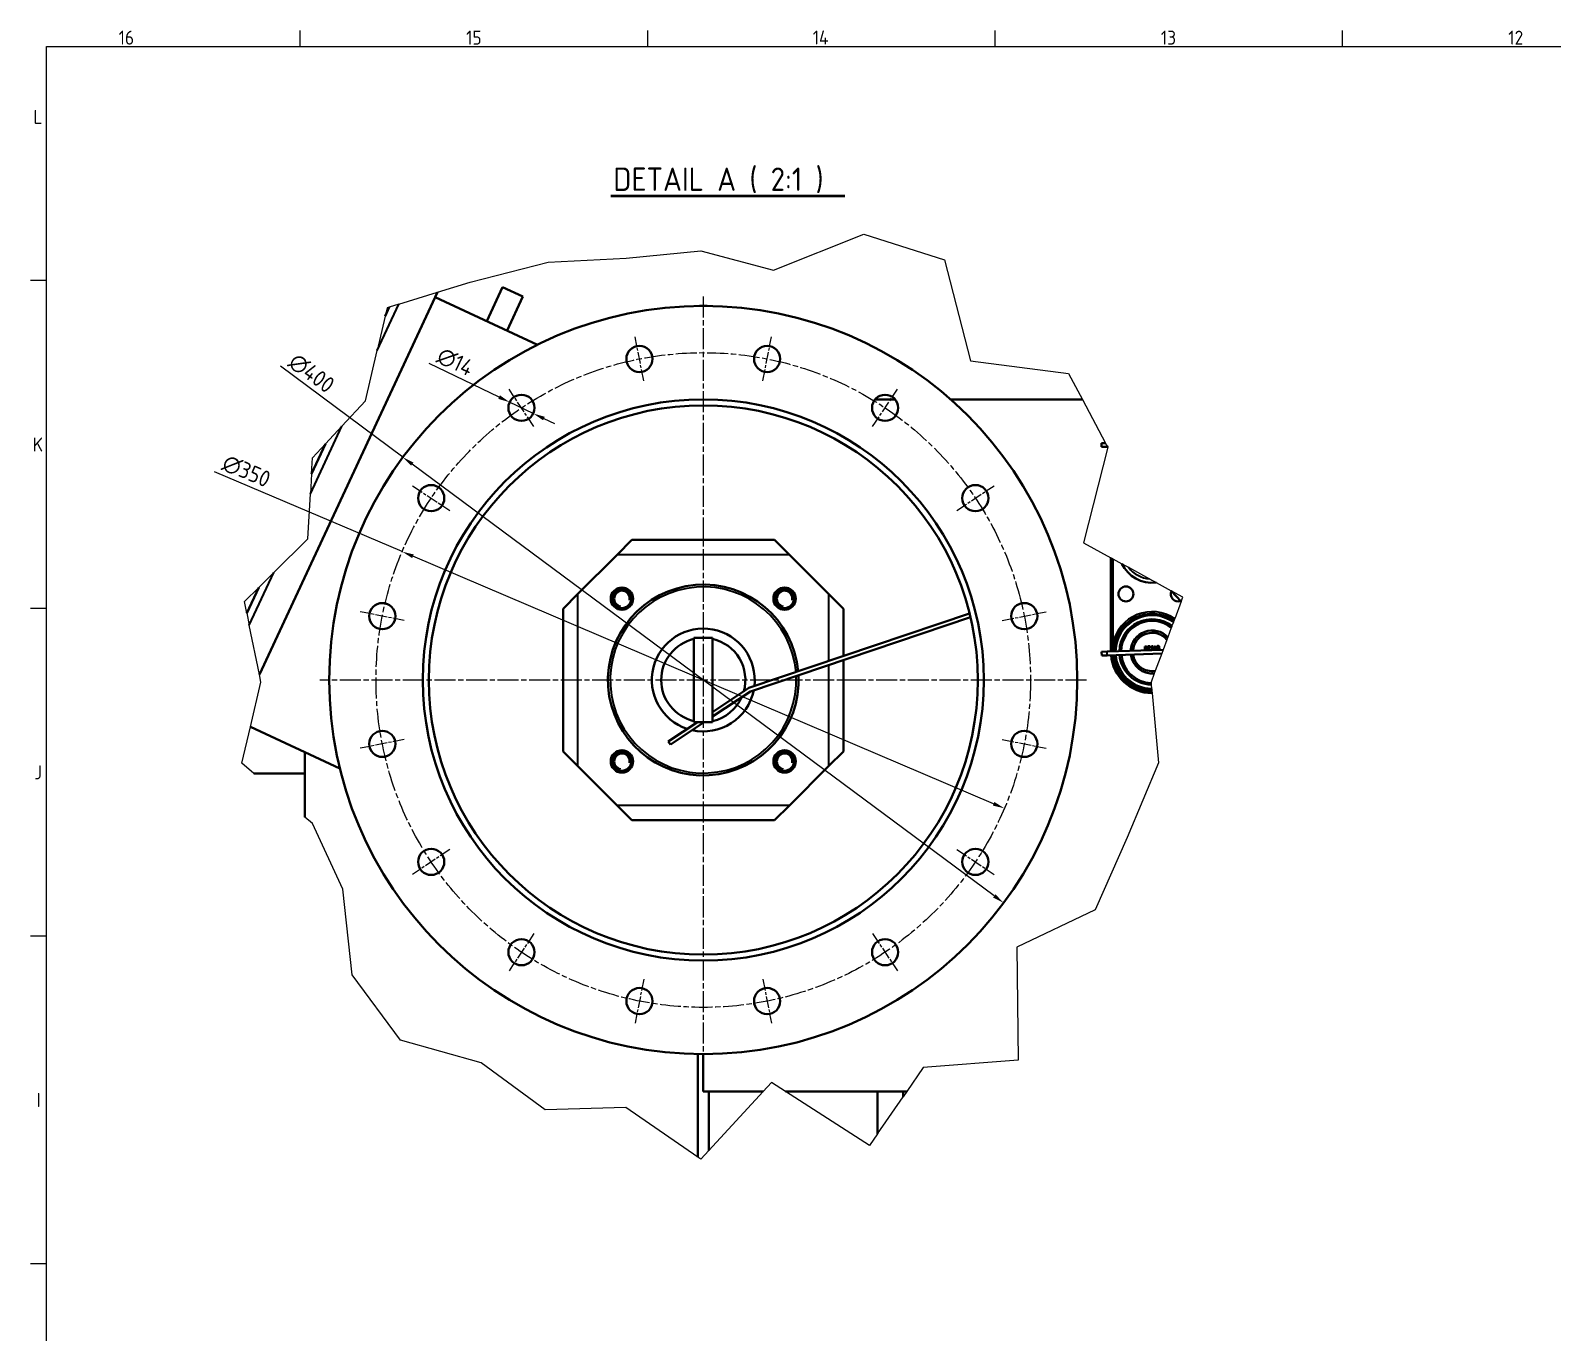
# Model space of a CAD drawing. Header units: millimetres. Extents: x 0 to 5945, y 0 to 4205.
# Drawn here: x 83 to 1711, y 2730 to 4122 of the extents above; entities that cross this region are included whole.
import ezdxf

# ---------------------------------------------------------------- set-up
doc = ezdxf.new("R2010")
doc.units = ezdxf.units.MM
doc.header["$LTSCALE"] = 5
doc.linetypes.add('CHAIN', pattern=[0.3543, 0.2362, -0.0295, 0.0591, -0.0295])
doc.layers.get('0').update_dxf_attribs({"color": 3, "lineweight": 25})
for name, color, linetype, lineweight in [('가시적인 것(ISO)', 3, 'Continuous', 40), ('가시적인 좁은 것(ISO)', 3, 'Continuous', 35), ('경계(ISO)', 7, 'Continuous', 25), ('기호(ISO)', 5, 'Continuous', 25), ('끊기 선(JIS)', 7, 'Continuous', 25), ('중심 표식(ISO)', 1, 'Continuous', 25), ('중심선(ISO)', 1, 'Continuous', 25), ('치수(ISO)', 2, 'Continuous', 25)]:
    doc.layers.add(name, color=color, linetype=linetype, lineweight=lineweight)
doc.styles.add('문자 텍스트_PSTEK_POSCO', font='isocp.shx')
doc.styles.add('치수 텍스트_PSTEK_POSCO', font='isocp.shx')
doc.styles.add('텍스트 스타일513', font='isocp.shx')
doc.dimstyles.new('치수_PSTEK_POSCO', dxfattribs={"dimscale": 5, "dimtxt": 3.5, "dimasz": 2.5, "dimexe": 2, "dimexo": 2.5, "dimgap": 1, "dimtad": 1, "dimrnd": 1e-08, "dimdsep": 46, "dimtxsty": '치수 텍스트_PSTEK_POSCO', "dimcen": 0.09, "dimdle": 10, "dimclrd": 7, "dimclre": 7, "dimclrt": 2, "dimadec": 1, "dimazin": 2, "dimtfac": 1, "dimtmove": 0, "dimatfit": 3, "dimfxl": 0, "dimtolj": 1, "dimlwd": -1, "dimlwe": -1, "dimarcsym": 0})

# ---------------------------------------------------------------- blocks, each defined once
blk = doc.blocks.new('경계 Default Border')
at = {"layer": '경계(ISO)'}
for p, q in [((74.31, 821), (74.31, 824.4)), ((148.63, 821), (148.63, 824.4)), ((222.94, 821), (222.94, 824.4)), ((297.25, 821), (297.25, 824.4)), ((20, 770.92), (16.6, 770.92)), ((20, 700.83), (16.6, 700.83)), ((20, 630.75), (16.6, 630.75)), ((20, 560.67), (16.6, 560.67))]:
    blk.add_line(p, q, dxfattribs=at)
at = {"layer": '경계(ISO)', "flags": 128}
blk.add_lwpolyline([(20, 20), (20, 821), (1169, 821), (1169, 20), (20, 20)], dxfattribs=at)
at = {"layer": '경계(ISO)', "color": 2, "char_height": 3, "attachment_point": 7, "style": '문자 텍스트_PSTEK_POSCO'}
for s, insert in [('16', (35.47, 821.37)), ('15', (109.79, 821.37)), ('14', (183.93, 821.4)), ('13', (258.41, 821.37)), ('12', (332.72, 821.37)), ('L', (17.24, 804.43)), ('K', (17.08, 734.36)), ('J', (17.43, 664.26)), ('I', (17.91, 594.21))]:
    blk.add_mtext(s, dxfattribs=dict(at, insert=insert))
blk = doc.blocks.new('*D63')
at = {"layer": 'Defpoints', "color": 0, "transparency": 16777216}
for p in [(480.6, 3564.8), (1124.6, 3290.4)]:
    blk.add_point(p, dxfattribs=at)
at = {"layer": '치수(ISO)', "color": 7, "transparency": 16777216}
for p, q in [((480.6, 3564.8), (279.8, 3650.3)), ((1113.1, 3295.3), (492.1, 3559.9))]:
    blk.add_line(p, q, dxfattribs=at)
for points in [[(492.9, 3561.8), (491.3, 3557.9), (480.6, 3564.8)], [(1113.9, 3297.2), (1112.3, 3293.3), (1124.6, 3290.4)]]:
    blk.add_solid(points, dxfattribs=at)
at = {"layer": '치수(ISO)', "color": 2, "transparency": 16777216, "insert": (289.8, 3661), "char_height": 17.5, "attachment_point": 4, "rotation": 336.921, "style": '치수 텍스트_PSTEK_POSCO'}
blk.add_mtext('\\A1;∅350', dxfattribs=at)
blk = doc.blocks.new('*D64')
at = {"layer": 'Defpoints', "color": 0, "transparency": 16777216}
for p in [(481.3, 3665.8), (1123.9, 3189.3)]:
    blk.add_point(p, dxfattribs=at)
at = {"layer": '치수(ISO)', "color": 7, "transparency": 16777216}
for p, q in [((481.3, 3665.8), (350.3, 3763)), ((1113.8, 3196.7), (491.4, 3658.4))]:
    blk.add_line(p, q, dxfattribs=at)
for points in [[(492.6, 3660.1), (490.1, 3656.7), (481.3, 3665.8)], [(1115.1, 3198.4), (1112.6, 3195), (1123.9, 3189.3)]]:
    blk.add_solid(points, dxfattribs=at)
at = {"layer": '치수(ISO)', "color": 2, "transparency": 16777216, "insert": (362.5, 3771.1), "char_height": 17.5, "attachment_point": 4, "rotation": 323.4348, "style": '치수 텍스트_PSTEK_POSCO'}
blk.add_mtext('\\A1;∅400', dxfattribs=at)
blk = doc.blocks.new('*D65')
at = {"layer": 'Defpoints', "color": 0, "transparency": 16777216}
for p in [(595.5, 3724.6), (620.8, 3712.5)]:
    blk.add_point(p, dxfattribs=at)
at = {"layer": '치수(ISO)', "color": 7, "transparency": 16777216}
for p, q in [((584.3, 3730), (509.4, 3765.8)), ((620.8, 3712.5), (595.5, 3724.6)), ((632.1, 3707.1), (643.4, 3701.7))]:
    blk.add_line(p, q, dxfattribs=at)
for points in [[(585.2, 3731.9), (583.4, 3728.1), (595.5, 3724.6)], [(633, 3709), (631.2, 3705.3), (620.8, 3712.5)]]:
    blk.add_solid(points, dxfattribs=at)
at = {"layer": '치수(ISO)', "color": 2, "transparency": 16777216, "insert": (519.8, 3776), "char_height": 17.5, "attachment_point": 4, "rotation": 334.4502, "style": '치수 텍스트_PSTEK_POSCO'}
blk.add_mtext('\\A1;∅14', dxfattribs=at)

msp = doc.modelspace()

# ---------------------------------------------------------------- linework, layer by layer
at = {"layer": '가시적인 것(ISO)'}
for p, q in [((518.422, 3842.188), (327.843, 3433.49)), ((588.029, 3847.596), (571.124, 3811.344)), ((609.78, 3837.453), (588.029, 3847.596)), ((462.305, 3816.493), (466.811, 3826.156)), ((516.021, 3837.039), (625.276, 3786.092)), ((609.78, 3837.453), (592.876, 3801.201)), ((802.616, 3827.553), (798.616, 3827.553)), ((798.616, 3827.533), (798.616, 3827.553)), ((806.616, 3827.553), (802.616, 3827.553)), ((806.616, 3827.553), (806.616, 3827.533)), ((1007.802, 3727.553), (986.33, 3727.553)), ((1208.037, 3727.553), (1067.191, 3727.553)), ((383.733, 3647.996), (398.676, 3680.04)), ((1228.582, 3676.957), (1228.686, 3680.956)), ((1228.686, 3680.956), (1232.963, 3680.845)), ((1228.582, 3676.957), (1234.58, 3676.801)), ((1235.128, 3676.787), (1234.58, 3676.801)), ((710.342, 3561.553), (726.342, 3577.553)), ((878.89, 3577.553), (726.342, 3577.553)), ((878.89, 3577.553), (894.89, 3561.553)), ((710.342, 3561.553), (668.616, 3519.827)), ((936.616, 3519.827), (894.89, 3561.553)), ((1238.616, 3458.064), (1238.616, 3558.278)), ((314.307, 3499.11), (327.112, 3526.571)), ((652.616, 3503.827), (668.616, 3519.827)), ((936.616, 3519.827), (952.616, 3503.827)), ((1302.96, 3522.985), (1313.586, 3511.324)), ((652.616, 3351.279), (652.616, 3503.827)), ((952.616, 3503.827), (952.616, 3453.116)), ((1087.511, 3498.515), (851.456, 3419.071)), ((853.231, 3415.448), (1088.455, 3494.612)), ((812.616, 3472.553), (792.616, 3472.553)), ((792.616, 3382.553), (792.616, 3472.553)), ((812.616, 3472.553), (812.616, 3382.553)), ((1228.579, 3457.724), (1234.576, 3457.927)), ((1228.715, 3453.726), (1228.579, 3457.724)), ((1228.715, 3453.726), (1234.711, 3453.929)), ((1294.437, 3459.954), (1234.576, 3457.927)), ((1292.926, 3455.901), (1234.711, 3453.929)), ((1274.757, 3463.524), (1275.582, 3463.552)), ((1274.9, 3459.293), (1274.757, 3463.524)), ((1275.667, 3463.12), (1275.151, 3463.102)), ((1275.151, 3463.102), (1275.197, 3461.746)), ((1275.197, 3461.746), (1275.452, 3461.755)), ((1275.464, 3461.321), (1275.212, 3461.312)), ((1275.212, 3461.312), (1275.265, 3459.739)), ((1275.265, 3459.739), (1275.806, 3459.758)), ((1278.011, 3463.634), (1280.615, 3463.722)), ((1278.026, 3463.2), (1278.011, 3463.634)), ((1279.987, 3463.266), (1278.026, 3463.2)), ((1278.204, 3459.477), (1279.987, 3463.266)), ((1278.337, 3459.409), (1278.204, 3459.477)), ((1280.615, 3463.722), (1278.59, 3459.418)), ((1281.156, 3460.591), (1281.535, 3460.603)), ((1281.555, 3461.636), (1281.917, 3463.766)), ((1281.917, 3463.766), (1283.653, 3463.825)), ((1282.228, 3463.342), (1282.038, 3462.222)), ((1283.667, 3463.391), (1282.228, 3463.342)), ((1283.653, 3463.825), (1283.667, 3463.391)), ((1284.36, 3460.59), (1286.555, 3464.032)), ((1286.367, 3460.658), (1284.36, 3460.59)), ((1286.29, 3462.93), (1285.091, 3461.05)), ((1285.091, 3461.05), (1286.352, 3461.092)), ((1286.352, 3461.092), (1286.29, 3462.93)), ((1286.4, 3459.682), (1286.367, 3460.658)), ((1286.555, 3464.032), (1286.632, 3464.034)), ((1286.632, 3464.034), (1286.732, 3461.105)), ((1286.732, 3461.105), (1287.22, 3461.122)), ((1287.234, 3460.688), (1286.746, 3460.671)), ((1286.746, 3460.671), (1286.779, 3459.695)), ((1287.22, 3461.122), (1287.234, 3460.688)), ((1287.609, 3460.863), (1287.988, 3460.876)), ((1288.079, 3462.997), (1287.7, 3462.984)), ((1288.769, 3461.88), (1288.754, 3462.314)), ((952.616, 3448.895), (952.616, 3351.279)), ((851.456, 3419.071), (812.616, 3393.265)), ((812.616, 3388.463), (853.231, 3415.448)), ((318.213, 3377.589), (413.967, 3332.938)), ((796.493, 3382.553), (765.226, 3361.779)), ((767.439, 3358.447), (803.721, 3382.553)), ((812.616, 3382.553), (792.616, 3382.553)), ((765.226, 3361.779), (767.439, 3358.447)), ((376.616, 3280.944), (376.616, 3350.355)), ((668.616, 3335.279), (652.616, 3351.279)), ((952.616, 3351.279), (936.616, 3335.279)), ((376.616, 3327.553), (322.052, 3327.553)), ((668.616, 3335.279), (710.342, 3293.553)), ((894.89, 3293.553), (936.616, 3335.279)), ((726.342, 3277.553), (710.342, 3293.553)), ((894.89, 3293.553), (878.89, 3277.553)), ((878.89, 3277.553), (726.342, 3277.553)), ((796.616, 2917.474), (796.616, 3027.598)), ((802.616, 2987.553), (802.616, 3027.553)), ((866.695, 2987.553), (802.616, 2987.553)), ((808.616, 2987.553), (808.616, 2924.386)), ((1020.201, 2987.553), (890.567, 2987.553)), ((988.916, 2942.237), (988.916, 2987.553)), ((1016.316, 2981.925), (1016.316, 2987.553))]:
    msp.add_line(p, q, dxfattribs=at)
for centre, radius in [((802.616, 3427.553), 400), ((734.334, 3770.828), 14), ((870.898, 3770.828), 14), ((608.166, 3718.567), 14), ((997.066, 3718.567), 14), ((802.616, 3427.553), 300), ((802.616, 3427.553), 300), ((802.616, 3427.553), 293.6), ((511.602, 3622.002), 14), ((1093.63, 3622.002), 14), ((715.642, 3514.527), 12), ((715.642, 3514.527), 10), ((889.59, 3514.527), 12), ((889.59, 3514.527), 10), ((1254.616, 3519.553), 8), ((459.341, 3495.834), 14), ((1145.891, 3495.834), 14), ((459.341, 3359.271), 14), ((1145.891, 3359.271), 14), ((715.642, 3340.579), 12), ((715.642, 3340.579), 10), ((889.59, 3340.579), 12), ((889.59, 3340.579), 10), ((511.602, 3233.103), 14), ((1093.63, 3233.103), 14), ((608.166, 3136.538), 14), ((997.066, 3136.538), 14), ((734.334, 3084.278), 14), ((870.898, 3084.278), 14)]:
    msp.add_circle(centre, radius, dxfattribs=at)
for centre, radius, start, end in [((1282.616, 3567.553), 36, 205.711833, 276.798062), ((802.616, 3427.553), 102, 5.212629, 2.891143), ((1310.616, 3519.553), 8, 157.078747, 287.608959), ((1282.616, 3457.553), 41, 55.096424, 179.143391), ((1282.616, 3457.553), 35, 52.548072, 178.663588), ((802.616, 3427.553), 55, 353.170683, 251.906879), ((802.616, 3427.553), 45, 102.839588, 257.160412), ((802.616, 3427.553), 45, 344.346165, 77.160412), ((1282.616, 3457.553), 23, 43.12492, 176.950875), ((1282.616, 3457.553), 20.5, 39.595319, 176.340679), ((1268.27, 3475.53), 2, 221.08293, 36.099118), ((1296.962, 3475.53), 2, 143.900882, 318.91707), ((1282.616, 3457.553), 44, 184.544668, 270.000977), ((1282.616, 3457.553), 41, 184.735442, 269.609556), ((1282.616, 3457.553), 35, 185.215246, 268.624186), ((1282.616, 3457.553), 23, 186.927959, 275.988345), ((1282.616, 3457.553), 20.5, 187.538155, 279.517945), ((1268.27, 3439.576), 2, 323.900882, 138.91707), ((802.616, 3427.553), 55, 257.436273, 348.459318), ((802.616, 3427.553), 45, 282.839588, 335.767141)]:
    msp.add_arc(centre, radius, start, end, dxfattribs=at)
for points, knots in [([(1275.452, 3461.755), (1275.49, 3461.757), (1275.562, 3461.76), (1275.666, 3461.766), (1275.763, 3461.777), (1275.851, 3461.788), (1275.932, 3461.803), (1276.005, 3461.82), (1276.071, 3461.837), (1276.147, 3461.866), (1276.233, 3461.907), (1276.324, 3461.97), (1276.404, 3462.044), (1276.47, 3462.129), (1276.523, 3462.221), (1276.559, 3462.32), (1276.583, 3462.423), (1276.583, 3462.493), (1276.583, 3462.528)], [0, 0, 0, 0, 0.07230103, 0.13970033, 0.20228851, 0.26059953, 0.31319033, 0.36173893, 0.40570648, 0.44553998, 0.51883196, 0.58977824, 0.65886748, 0.72843048, 0.7972827, 0.86481538, 0.93136375, 1, 1, 1, 1]), ([(1276.257, 3461.298), (1276.236, 3461.301), (1276.191, 3461.309), (1276.118, 3461.316), (1276.035, 3461.322), (1275.941, 3461.325), (1275.837, 3461.328), (1275.721, 3461.326), (1275.596, 3461.325), (1275.509, 3461.322), (1275.464, 3461.321)], [0, 0, 0, 0, 0.07930649, 0.17195282, 0.27705651, 0.39473058, 0.52617732, 0.67134477, 0.82928526, 1, 1, 1, 1]), ([(1275.582, 3463.552), (1275.623, 3463.553), (1275.701, 3463.555), (1275.815, 3463.552), (1275.922, 3463.547), (1276.022, 3463.537), (1276.115, 3463.523), (1276.201, 3463.506), (1276.28, 3463.484), (1276.374, 3463.449), (1276.483, 3463.395), (1276.601, 3463.315), (1276.703, 3463.215), (1276.791, 3463.101), (1276.863, 3462.975), (1276.917, 3462.84), (1276.952, 3462.697), (1276.959, 3462.598), (1276.962, 3462.549)], [0, 0, 0, 0, 0.0625941, 0.12132294, 0.17668014, 0.2283651, 0.27686845, 0.32187913, 0.36409863, 0.4033557, 0.47796795, 0.55053546, 0.62358446, 0.69817488, 0.77335367, 0.84728113, 0.92281834, 1, 1, 1, 1]), ([(1276.583, 3462.528), (1276.581, 3462.552), (1276.578, 3462.598), (1276.566, 3462.664), (1276.546, 3462.727), (1276.522, 3462.786), (1276.489, 3462.84), (1276.451, 3462.891), (1276.405, 3462.936), (1276.353, 3462.979), (1276.293, 3463.016), (1276.227, 3463.048), (1276.152, 3463.073), (1276.07, 3463.094), (1275.98, 3463.108), (1275.882, 3463.119), (1275.777, 3463.122), (1275.704, 3463.121), (1275.667, 3463.12)], [0, 0, 0, 0, 0.05700313, 0.11181787, 0.16440237, 0.2158698, 0.26684111, 0.31747896, 0.36990214, 0.42340045, 0.4797184, 0.5392415, 0.60243069, 0.67102955, 0.7444848, 0.82345397, 0.90874031, 1, 1, 1, 1]), ([(1275.806, 3459.758), (1275.845, 3459.76), (1275.919, 3459.763), (1276.027, 3459.77), (1276.126, 3459.78), (1276.218, 3459.793), (1276.301, 3459.807), (1276.377, 3459.825), (1276.444, 3459.845), (1276.522, 3459.875), (1276.609, 3459.919), (1276.703, 3459.986), (1276.786, 3460.064), (1276.855, 3460.154), (1276.911, 3460.251), (1276.951, 3460.353), (1276.974, 3460.458), (1276.975, 3460.529), (1276.975, 3460.565)], [0, 0, 0, 0, 0.07250249, 0.13973899, 0.20179513, 0.25982193, 0.31220599, 0.36077343, 0.40454034, 0.4436981, 0.51684079, 0.58787434, 0.65796542, 0.72896939, 0.79930772, 0.86663578, 0.93311633, 1, 1, 1, 1]), ([(1277.355, 3460.578), (1277.355, 3460.537), (1277.355, 3460.455), (1277.342, 3460.335), (1277.317, 3460.22), (1277.281, 3460.11), (1277.232, 3460.003), (1277.172, 3459.901), (1277.1, 3459.804), (1277.018, 3459.711), (1276.925, 3459.627), (1276.824, 3459.552), (1276.714, 3459.489), (1276.596, 3459.435), (1276.47, 3459.393), (1276.335, 3459.361), (1276.193, 3459.339), (1276.095, 3459.334), (1276.044, 3459.331)], [0, 0, 0, 0, 0.06116028, 0.12033456, 0.17818026, 0.23523513, 0.29268296, 0.35118625, 0.41045661, 0.47171985, 0.5337612, 0.59573902, 0.65788752, 0.72129518, 0.78682251, 0.85468615, 0.92547799, 1, 1, 1, 1]), ([(1276.975, 3460.565), (1276.974, 3460.588), (1276.972, 3460.632), (1276.96, 3460.697), (1276.943, 3460.759), (1276.922, 3460.82), (1276.893, 3460.877), (1276.859, 3460.933), (1276.82, 3460.986), (1276.759, 3461.053), (1276.671, 3461.13), (1276.548, 3461.204), (1276.409, 3461.262), (1276.309, 3461.286), (1276.257, 3461.298)], [0, 0, 0, 0, 0.0602874, 0.11960235, 0.17750337, 0.23514266, 0.29213259, 0.35087121, 0.41009786, 0.47073152, 0.5948287, 0.72257882, 0.85669139, 1, 1, 1, 1]), ([(1276.962, 3462.549), (1276.962, 3462.502), (1276.963, 3462.41), (1276.943, 3462.275), (1276.908, 3462.146), (1276.858, 3462.023), (1276.792, 3461.909), (1276.712, 3461.804), (1276.615, 3461.711), (1276.541, 3461.659), (1276.504, 3461.632)], [0, 0, 0, 0, 0.13056911, 0.25658061, 0.38055162, 0.50362292, 0.62573932, 0.74754858, 0.87176612, 1, 1, 1, 1]), ([(1276.504, 3461.632), (1276.552, 3461.615), (1276.645, 3461.583), (1276.774, 3461.525), (1276.885, 3461.461), (1276.98, 3461.39), (1277.062, 3461.312), (1277.134, 3461.228), (1277.196, 3461.135), (1277.25, 3461.035), (1277.293, 3460.928), (1277.326, 3460.816), (1277.347, 3460.699), (1277.352, 3460.619), (1277.355, 3460.578)], [0, 0, 0, 0, 0.10605749, 0.20291426, 0.29030017, 0.37022257, 0.44638372, 0.5213969, 0.59829108, 0.67614247, 0.7555287, 0.83488717, 0.91664605, 1, 1, 1, 1]), ([(1281.947, 3459.531), (1281.932, 3459.537), (1281.881, 3459.559), (1281.798, 3459.604), (1281.698, 3459.667), (1281.606, 3459.743), (1281.519, 3459.826), (1281.441, 3459.916), (1281.371, 3460.013), (1281.31, 3460.116), (1281.257, 3460.225), (1281.215, 3460.341), (1281.18, 3460.463), (1281.164, 3460.548), (1281.156, 3460.591)], [0.28511236, 0.28511236, 0.28511236, 0.28511236, 0.310637179, 0.370766408, 0.431614744, 0.493522974, 0.555883455, 0.617342367, 0.678668039, 0.74071136, 0.802985363, 0.86680258, 0.932347171, 1, 1, 1, 1]), ([(1281.535, 3460.603), (1281.546, 3460.563), (1281.567, 3460.486), (1281.61, 3460.379), (1281.661, 3460.283), (1281.721, 3460.199), (1281.792, 3460.126), (1281.873, 3460.061), (1281.962, 3460.003), (1282.061, 3459.956), (1282.165, 3459.916), (1282.273, 3459.891), (1282.383, 3459.875), (1282.457, 3459.875), (1282.494, 3459.876)], [0, 0, 0, 0, 0.09468725, 0.18199416, 0.26437695, 0.34217986, 0.41861761, 0.49650908, 0.57736909, 0.66151059, 0.74673255, 0.83125798, 0.91520562, 1, 1, 1, 1]), ([(1282.48, 3461.884), (1282.447, 3461.883), (1282.379, 3461.879), (1282.276, 3461.865), (1282.167, 3461.844), (1282.054, 3461.816), (1281.936, 3461.781), (1281.813, 3461.74), (1281.685, 3461.691), (1281.599, 3461.655), (1281.555, 3461.636)], [0, 0, 0, 0, 0.10220304, 0.21102334, 0.32509966, 0.4465021, 0.57378772, 0.70890071, 0.85035787, 1, 1, 1, 1]), ([(1282.038, 3462.222), (1282.082, 3462.235), (1282.168, 3462.262), (1282.296, 3462.293), (1282.417, 3462.313), (1282.495, 3462.318), (1282.534, 3462.321)], [0, 0, 0, 0, 0.27506837, 0.53290146, 0.77397346, 1, 1, 1, 1]), ([(1283.532, 3460.985), (1283.53, 3461.019), (1283.526, 3461.085), (1283.51, 3461.182), (1283.485, 3461.273), (1283.451, 3461.359), (1283.409, 3461.441), (1283.359, 3461.517), (1283.299, 3461.587), (1283.231, 3461.651), (1283.158, 3461.71), (1283.077, 3461.76), (1282.99, 3461.801), (1282.899, 3461.836), (1282.802, 3461.86), (1282.699, 3461.877), (1282.591, 3461.886), (1282.517, 3461.885), (1282.48, 3461.884)], [0, 0, 0, 0, 0.06535138, 0.12791603, 0.18836021, 0.24721608, 0.30563013, 0.36376984, 0.42266091, 0.48268729, 0.54330022, 0.60411796, 0.66496489, 0.72741349, 0.79146763, 0.85805544, 0.92703681, 1, 1, 1, 1]), ([(1282.494, 3459.876), (1282.53, 3459.878), (1282.602, 3459.882), (1282.706, 3459.901), (1282.807, 3459.927), (1282.902, 3459.965), (1282.994, 3460.011), (1283.081, 3460.068), (1283.165, 3460.133), (1283.242, 3460.207), (1283.313, 3460.288), (1283.376, 3460.374), (1283.427, 3460.465), (1283.469, 3460.561), (1283.5, 3460.661), (1283.522, 3460.765), (1283.532, 3460.873), (1283.532, 3460.947), (1283.532, 3460.985)], [0, 0, 0, 0, 0.0642073, 0.12642469, 0.18768028, 0.24821642, 0.30830506, 0.36966099, 0.43169855, 0.49594689, 0.55975802, 0.62229541, 0.68391064, 0.74509241, 0.80674023, 0.86908662, 0.93329, 1, 1, 1, 1]), ([(1282.534, 3462.321), (1282.581, 3462.321), (1282.674, 3462.322), (1282.81, 3462.308), (1282.941, 3462.282), (1283.066, 3462.243), (1283.185, 3462.193), (1283.297, 3462.129), (1283.404, 3462.053), (1283.503, 3461.965), (1283.595, 3461.868), (1283.675, 3461.763), (1283.745, 3461.651), (1283.801, 3461.531), (1283.848, 3461.404), (1283.88, 3461.27), (1283.904, 3461.128), (1283.909, 3461.031), (1283.912, 3460.982)], [0, 0, 0, 0, 0.06580765, 0.12939427, 0.19089406, 0.25128107, 0.31081496, 0.37037099, 0.43076826, 0.49288125, 0.55510395, 0.61606705, 0.67725603, 0.73825981, 0.80076213, 0.86477758, 0.93104529, 1, 1, 1, 1]), ([(1283.912, 3460.982), (1283.912, 3460.947), (1283.913, 3460.879), (1283.908, 3460.777), (1283.896, 3460.677), (1283.878, 3460.578), (1283.854, 3460.482), (1283.824, 3460.388), (1283.787, 3460.296), (1283.746, 3460.206), (1283.699, 3460.12), (1283.646, 3460.039), (1283.59, 3459.962), (1283.53, 3459.889), (1283.464, 3459.823), (1283.394, 3459.761), (1283.32, 3459.704), (1283.241, 3459.652), (1283.162, 3459.606), (1283.107, 3459.581), (1283.081, 3459.57)], [0, 0, 0, 0, 0.044014471, 0.087434124, 0.130118399, 0.172553695, 0.214554756, 0.256298092, 0.298438225, 0.340849003, 0.382715189, 0.423924045, 0.464246243, 0.504073671, 0.543861906, 0.583566725, 0.623094319, 0.663229061, 0.703551259, 0.739999396, 0.739999396, 0.739999396, 0.739999396]), ([(1288.472, 3459.752), (1288.46, 3459.757), (1288.41, 3459.776), (1288.326, 3459.815), (1288.222, 3459.876), (1288.124, 3459.948), (1288.031, 3460.029), (1287.947, 3460.12), (1287.871, 3460.22), (1287.803, 3460.331), (1287.741, 3460.45), (1287.689, 3460.579), (1287.643, 3460.717), (1287.62, 3460.814), (1287.609, 3460.863)], [0.289851368, 0.289851368, 0.289851368, 0.289851368, 0.308548432, 0.366397963, 0.424542189, 0.483169996, 0.5422434, 0.601739352, 0.662506002, 0.724855513, 0.789127829, 0.8563464, 0.926295235, 1, 1, 1, 1]), ([(1287.7, 3462.984), (1287.709, 3463.027), (1287.726, 3463.111), (1287.764, 3463.232), (1287.806, 3463.346), (1287.857, 3463.452), (1287.914, 3463.551), (1287.979, 3463.643), (1288.05, 3463.728), (1288.13, 3463.804), (1288.214, 3463.873), (1288.303, 3463.933), (1288.396, 3463.985), (1288.493, 3464.029), (1288.595, 3464.062), (1288.7, 3464.088), (1288.81, 3464.106), (1288.885, 3464.11), (1288.922, 3464.112)], [0, 0, 0, 0, 0.07262535, 0.14197661, 0.20898493, 0.27395687, 0.33688935, 0.39874495, 0.46011589, 0.52082492, 0.58099446, 0.64015193, 0.69862245, 0.75727108, 0.81642669, 0.87625405, 0.93716529, 1, 1, 1, 1]), ([(1287.988, 3460.876), (1287.999, 3460.844), (1288.021, 3460.781), (1288.057, 3460.691), (1288.097, 3460.609), (1288.139, 3460.534), (1288.184, 3460.465), (1288.233, 3460.404), (1288.283, 3460.349), (1288.321, 3460.318), (1288.339, 3460.303)], [0, 0, 0, 0, 0.14977039, 0.29131641, 0.42596637, 0.55215957, 0.67152741, 0.78612163, 0.89532507, 1, 1, 1, 1]), ([(1288.942, 3463.678), (1288.894, 3463.675), (1288.8, 3463.668), (1288.665, 3463.635), (1288.541, 3463.585), (1288.446, 3463.527), (1288.377, 3463.47), (1288.328, 3463.421), (1288.28, 3463.367), (1288.236, 3463.304), (1288.192, 3463.238), (1288.152, 3463.163), (1288.114, 3463.083), (1288.091, 3463.026), (1288.079, 3462.997)], [0, 0, 0, 0, 0.12271194, 0.23968496, 0.35181586, 0.46376613, 0.52081779, 0.57944829, 0.64060415, 0.70529751, 0.77363388, 0.84466938, 0.92005651, 1, 1, 1, 1]), ([(1288.339, 3460.303), (1288.364, 3460.285), (1288.412, 3460.25), (1288.491, 3460.206), (1288.573, 3460.169), (1288.661, 3460.141), (1288.753, 3460.118), (1288.849, 3460.104), (1288.95, 3460.096), (1289.019, 3460.097), (1289.054, 3460.098)], [0, 0, 0, 0, 0.118271305, 0.236177533, 0.355662933, 0.475904165, 0.600127342, 0.728608116, 0.861313476, 1, 1, 1, 1]), ([(1288.754, 3462.314), (1288.806, 3462.317), (1288.909, 3462.322), (1289.058, 3462.348), (1289.2, 3462.382), (1289.332, 3462.431), (1289.452, 3462.487), (1289.556, 3462.551), (1289.641, 3462.621), (1289.709, 3462.698), (1289.759, 3462.78), (1289.794, 3462.865), (1289.814, 3462.953), (1289.815, 3463.013), (1289.816, 3463.043)], [0, 0, 0, 0, 0.11016555, 0.21578726, 0.31802743, 0.41757395, 0.51165049, 0.5961621, 0.67293453, 0.74366956, 0.810677, 0.87405896, 0.9366963, 1, 1, 1, 1]), ([(1290.101, 3461.029), (1290.098, 3461.069), (1290.091, 3461.147), (1290.059, 3461.262), (1290.009, 3461.372), (1289.941, 3461.475), (1289.859, 3461.57), (1289.763, 3461.654), (1289.654, 3461.722), (1289.555, 3461.769), (1289.467, 3461.799), (1289.392, 3461.82), (1289.308, 3461.836), (1289.217, 3461.851), (1289.116, 3461.862), (1289.008, 3461.871), (1288.891, 3461.877), (1288.811, 3461.879), (1288.769, 3461.88)], [0, 0, 0, 0, 0.066909186, 0.13348544, 0.201035117, 0.27123434, 0.342879984, 0.41383613, 0.485976622, 0.560229557, 0.599884181, 0.64405484, 0.691891932, 0.744687524, 0.801491775, 0.862857698, 0.929328379, 1, 1, 1, 1]), ([(1288.922, 3464.112), (1288.978, 3464.112), (1289.087, 3464.112), (1289.249, 3464.088), (1289.405, 3464.045), (1289.554, 3463.984), (1289.694, 3463.908), (1289.819, 3463.815), (1289.928, 3463.709), (1290.02, 3463.59), (1290.094, 3463.462), (1290.149, 3463.33), (1290.185, 3463.193), (1290.192, 3463.101), (1290.195, 3463.054)], [0, 0, 0, 0, 0.090254249, 0.178539792, 0.266093034, 0.354630978, 0.441886153, 0.525746915, 0.608113634, 0.690197273, 0.770821484, 0.848326181, 0.92401174, 1, 1, 1, 1]), ([(1289.816, 3463.043), (1289.814, 3463.065), (1289.812, 3463.109), (1289.797, 3463.173), (1289.776, 3463.235), (1289.748, 3463.294), (1289.711, 3463.35), (1289.668, 3463.404), (1289.617, 3463.455), (1289.558, 3463.502), (1289.496, 3463.547), (1289.428, 3463.585), (1289.356, 3463.616), (1289.28, 3463.642), (1289.201, 3463.66), (1289.118, 3463.672), (1289.031, 3463.679), (1288.972, 3463.678), (1288.942, 3463.678)], [0, 0, 0, 0, 0.05527455, 0.10996609, 0.16324744, 0.21807619, 0.27330087, 0.3309093, 0.39099452, 0.45417595, 0.51886154, 0.58331053, 0.64851668, 0.71503089, 0.78250207, 0.85232269, 0.92492849, 1, 1, 1, 1]), ([(1289.054, 3460.098), (1289.094, 3460.1), (1289.171, 3460.104), (1289.284, 3460.121), (1289.39, 3460.144), (1289.49, 3460.178), (1289.584, 3460.218), (1289.671, 3460.268), (1289.753, 3460.326), (1289.827, 3460.39), (1289.894, 3460.461), (1289.952, 3460.534), (1290.001, 3460.61), (1290.04, 3460.689), (1290.07, 3460.771), (1290.089, 3460.855), (1290.102, 3460.941), (1290.101, 3461), (1290.101, 3461.029)], [0, 0, 0, 0, 0.07607174, 0.14875171, 0.21840279, 0.28575958, 0.35059802, 0.41496404, 0.47806934, 0.54176068, 0.60434986, 0.66407502, 0.72146362, 0.77758713, 0.83264445, 0.88784351, 0.94346034, 1, 1, 1, 1]), ([(1290.479, 3461.079), (1290.479, 3461.019), (1290.479, 3460.901), (1290.446, 3460.725), (1290.392, 3460.552), (1290.312, 3460.386), (1290.214, 3460.23), (1290.095, 3460.089), (1289.957, 3459.967), (1289.809, 3459.867), (1289.704, 3459.814), (1289.654, 3459.792)], [0, 0, 0, 0, 0.079648251, 0.158921676, 0.239619495, 0.32260943, 0.406034637, 0.487602095, 0.569684627, 0.653036145, 0.726877325, 0.726877325, 0.726877325, 0.726877325]), ([(1290.195, 3463.054), (1290.195, 3463.01), (1290.196, 3462.922), (1290.177, 3462.793), (1290.141, 3462.672), (1290.091, 3462.556), (1290.024, 3462.448), (1289.942, 3462.346), (1289.844, 3462.251), (1289.769, 3462.196), (1289.731, 3462.167)], [0, 0, 0, 0, 0.12806755, 0.25060832, 0.37063017, 0.49007225, 0.61037476, 0.73431307, 0.8632165, 1, 1, 1, 1]), ([(1289.731, 3462.167), (1289.776, 3462.147), (1289.867, 3462.107), (1289.991, 3462.027), (1290.105, 3461.933), (1290.169, 3461.859), (1290.201, 3461.822)], [0, 0, 0, 0, 0.2538796, 0.50300892, 0.75029108, 1, 1, 1, 1]), ([(1290.201, 3461.822), (1290.223, 3461.795), (1290.265, 3461.741), (1290.318, 3461.653), (1290.366, 3461.565), (1290.405, 3461.473), (1290.435, 3461.378), (1290.458, 3461.281), (1290.473, 3461.181), (1290.477, 3461.113), (1290.479, 3461.079)], [0, 0, 0, 0, 0.12813551, 0.25417271, 0.37811165, 0.50171226, 0.62398631, 0.74709561, 0.87287464, 1, 1, 1, 1])]:
    msp.add_open_spline(points, degree=3, knots=knots, dxfattribs=at)
at = {"layer": '가시적인 좁은 것(ISO)'}
for p, q in [((453.843, 3779.716), (476.969, 3829.312)), ((382.431, 3626.572), (416.118, 3698.816)), ((1234.58, 3676.801), (1234.605, 3677.767)), ((894.89, 3561.553), (710.342, 3561.553)), ((1240.616, 3557.181), (1240.616, 3466.772)), ((316.971, 3486.194), (343.233, 3542.512)), ((668.616, 3335.279), (668.616, 3519.827)), ((936.616, 3519.827), (936.616, 3447.731)), ((1234.711, 3453.929), (1234.576, 3457.927)), ((1242.57, 3466.343), (1240.616, 3466.772)), ((936.616, 3443.511), (936.616, 3335.279)), ((894.89, 3293.553), (710.342, 3293.553))]:
    msp.add_line(p, q, dxfattribs=at)
for centre, radius, start, end in [((1282.616, 3567.553), 32, 217.515851, 264.994044), ((802.616, 3427.553), 99.527, 4.873503, 2.490274), ((715.642, 3514.527), 8.206, 350, 260), ((889.59, 3514.527), 8.206, 350, 260), ((1282.616, 3457.553), 43, 55.782602, 167.619201), ((1282.616, 3457.553), 39, 54.3374, 178.999882), ((1282.616, 3457.553), 33, 51.482773, 178.464816), ((1282.616, 3457.553), 42.5, 184.636685, 269.812206), ((1282.616, 3457.553), 39, 184.878951, 269.314978), ((1282.616, 3457.553), 33, 185.414017, 268.215535), ((715.642, 3340.579), 8.206, 350, 260), ((889.59, 3340.579), 8.206, 350, 260)]:
    msp.add_arc(centre, radius, start, end, dxfattribs=at)
msp.add_open_spline([(1240.118, 3458.115), (1240.127, 3459.468), (1240.167, 3460.82), (1240.24, 3462.17), (1240.241, 3462.177), (1240.241, 3462.184), (1240.242, 3462.191), (1240.325, 3463.721), (1240.449, 3465.248), (1240.616, 3466.772)], degree=3, knots=[0.00028104384, 0.00028104384, 0.00028104384, 0.00028104384, 0.00231089808, 0.00231089808, 0.00231089808, 0.00232135852, 0.00232135852, 0.00232135852, 0.00462179617, 0.00462179617, 0.00462179617, 0.00462179617], dxfattribs=at)
at = {"layer": '기호(ISO)', "color": 7, "lineweight": 50}
msp.add_line((703.836, 3945.282), (953.865, 3945.282), dxfattribs=at)
at = {"layer": '끊기 선(JIS)'}
for p, q in [((877.732, 3865.748), (974.362, 3904.166)), ((974.362, 3904.166), (1060.699, 3876.725)), ((636.605, 3874.415), (720.126, 3878.682)), ((720.126, 3878.682), (800.069, 3886.453)), ((800.069, 3886.453), (877.732, 3865.748)), ((1060.699, 3876.725), (1088.291, 3768.791)), ((553.151, 3852.976), (636.605, 3874.415)), ((476.969, 3829.312), (518.422, 3842.188)), ((518.422, 3842.188), (553.151, 3852.976)), ((466.811, 3826.156), (464.352, 3825.393)), ((476.969, 3829.312), (466.811, 3826.156)), ((462.305, 3816.493), (453.843, 3779.716)), ((464.352, 3825.393), (462.305, 3816.493)), ((441.52, 3726.16), (453.843, 3779.716)), ((1088.291, 3768.791), (1193.266, 3755.232)), ((1193.266, 3755.232), (1208.037, 3727.553)), ((416.118, 3698.816), (441.52, 3726.16)), ((1208.037, 3727.553), (1232.963, 3680.845)), ((416.118, 3698.816), (398.676, 3680.04)), ((384.772, 3665.073), (398.676, 3680.04)), ((1234.605, 3677.767), (1232.963, 3680.845)), ((383.733, 3647.996), (384.772, 3665.073)), ((1235.252, 3676.554), (1209.419, 3574.292)), ((1234.605, 3677.767), (1235.128, 3676.787)), ((1235.128, 3676.787), (1235.252, 3676.554)), ((383.733, 3647.996), (382.431, 3626.572)), ((379.5, 3578.376), (382.431, 3626.572)), ((343.233, 3542.512), (379.5, 3578.376)), ((1209.419, 3574.292), (1238.616, 3558.278)), ((1240.616, 3557.181), (1238.616, 3558.278)), ((1240.616, 3557.181), (1250.181, 3551.934)), ((343.233, 3542.512), (327.112, 3526.571)), ((1257.234, 3548.065), (1279.824, 3535.675)), ((311.771, 3511.401), (327.112, 3526.571)), ((1286.877, 3531.806), (1302.96, 3522.985)), ((1315.391, 3516.166), (1302.96, 3522.985)), ((314.307, 3499.11), (311.771, 3511.401)), ((1313.586, 3511.324), (1306.796, 3493.11)), ((1313.586, 3511.324), (1315.391, 3516.166)), ((314.307, 3499.11), (316.971, 3486.194)), ((327.843, 3433.49), (316.971, 3486.194)), ((1305.354, 3489.239), (1303.899, 3485.338)), ((1298.413, 3470.619), (1294.437, 3459.954)), ((1299.403, 3473.275), (1298.413, 3470.619)), ((1303.167, 3483.373), (1299.403, 3473.275)), ((1292.926, 3455.901), (1286.006, 3437.335)), ((1294.437, 3459.954), (1292.926, 3455.901)), ((1286.006, 3437.335), (1285.016, 3434.678)), ((318.213, 3377.589), (329.532, 3425.301)), ((329.532, 3425.301), (327.843, 3433.49)), ((1285.016, 3434.678), (1281.52, 3425.301)), ((1281.52, 3425.301), (1281.588, 3424.569)), ((1281.776, 3422.563), (1282.15, 3418.556)), ((1282.617, 3413.553), (1289.578, 3338.987)), ((308.99, 3338.71), (318.213, 3377.589)), ((322.052, 3327.553), (308.99, 3338.71)), ((1289.578, 3338.987), (1256.01, 3259.352)), ((384.634, 3274.095), (376.616, 3280.944)), ((416.961, 3204.113), (384.634, 3274.095)), ((1256.01, 3259.352), (1221.811, 3181.808)), ((427.008, 3112.265), (416.961, 3204.113)), ((1221.811, 3181.808), (1137.819, 3141.896)), ((1137.819, 3141.896), (1139.31, 3021.01)), ((478.814, 3042.444), (427.008, 3112.265)), ((565.148, 3018.406), (478.814, 3042.444)), ((633.611, 2967.96), (565.148, 3018.406)), ((1037.956, 3013.27), (1020.201, 2987.553)), ((1139.31, 3021.01), (1037.956, 3013.27)), ((875.557, 2997.19), (866.695, 2987.553)), ((890.567, 2987.553), (875.557, 2997.19)), ((866.695, 2987.553), (808.616, 2924.386)), ((980.387, 2929.883), (890.567, 2987.553)), ((988.916, 2942.237), (1016.316, 2981.925)), ((1020.201, 2987.553), (1016.316, 2981.925)), ((719.868, 2970.456), (633.611, 2967.96)), ((796.616, 2917.474), (719.868, 2970.456)), ((988.916, 2942.237), (980.387, 2929.883)), ((800.069, 2915.09), (796.616, 2917.474)), ((808.616, 2924.386), (800.069, 2915.09))]:
    msp.add_line(p, q, dxfattribs=at)
for points, knots in [([(1250.181, 3551.934), (1250.195, 3551.926), (1250.216, 3551.915), (1250.337, 3551.848), (1250.451, 3551.786), (1250.904, 3551.538), (1251.477, 3551.223), (1253.505, 3550.111), (1255.534, 3548.998), (1257.234, 3548.065)], [-1.072070782, -1.072070782, -1.072070782, -1.072070782, -1.038698072, -1.038698072, -1.001542824, -1.001542824, -0.897807416, -0.897807416, -0.606932127, -0.606932127, -0.606932127, -0.606932127]), ([(1279.824, 3535.675), (1281.524, 3534.742), (1283.553, 3533.63), (1285.581, 3532.517), (1286.154, 3532.203), (1286.607, 3531.954), (1286.721, 3531.892), (1286.842, 3531.826), (1286.863, 3531.814), (1286.877, 3531.806)], [0.606932127, 0.606932127, 0.606932127, 0.606932127, 0.897807416, 0.897807416, 1.001542824, 1.001542824, 1.038698072, 1.038698072, 1.072070782, 1.072070782, 1.072070782, 1.072070782]), ([(1303.899, 3485.338), (1303.891, 3485.316), (1303.879, 3485.283), (1303.812, 3485.103), (1303.752, 3484.944), (1303.626, 3484.604), (1303.536, 3484.362), (1303.367, 3483.91), (1303.259, 3483.62), (1303.167, 3483.373)], [0, 0, 0, 0, 0.036475419, 0.036475419, 0.073799859, 0.073799859, 0.112242116, 0.112242116, 0.15175817, 0.15175817, 0.15175817, 0.15175817]), ([(1306.076, 3491.178), (1306.068, 3491.156), (1306.056, 3491.123), (1305.989, 3490.943), (1305.93, 3490.786), (1305.805, 3490.45), (1305.716, 3490.211), (1305.55, 3489.766), (1305.444, 3489.481), (1305.354, 3489.239)], [0.603222748, 0.603222748, 0.603222748, 0.603222748, 0.639854218, 0.639854218, 0.677096325, 0.677096325, 0.71512963, 0.71512963, 0.753902659, 0.753902659, 0.753902659, 0.753902659]), ([(1306.796, 3493.11), (1306.707, 3492.869), (1306.601, 3492.586), (1306.436, 3492.144), (1306.347, 3491.905), (1306.222, 3491.57), (1306.164, 3491.412), (1306.097, 3491.232), (1306.084, 3491.199), (1306.076, 3491.178)], [0.150208957, 0.150208957, 0.150208957, 0.150208957, 0.188710987, 0.188710987, 0.226682279, 0.226682279, 0.263946346, 0.263946346, 0.300601305, 0.300601305, 0.300601305, 0.300601305]), ([(1281.588, 3424.569), (1281.612, 3424.321), (1281.639, 3424.028), (1281.682, 3423.57), (1281.705, 3423.323), (1281.737, 3422.974), (1281.753, 3422.809), (1281.77, 3422.621), (1281.774, 3422.586), (1281.776, 3422.563)], [-0.148643388, -0.148643388, -0.148643388, -0.148643388, -0.111247878, -0.111247878, -0.074009777, -0.074009777, -0.036939797, -0.036939797, 0, 0, 0, 0]), ([(1282.15, 3418.556), (1282.173, 3418.308), (1282.2, 3418.017), (1282.243, 3417.56), (1282.266, 3417.313), (1282.298, 3416.964), (1282.314, 3416.8), (1282.331, 3416.611), (1282.335, 3416.577), (1282.337, 3416.554)], [0.445541319, 0.445541319, 0.445541319, 0.445541319, 0.48283129, 0.48283129, 0.520010072, 0.520010072, 0.557067848, 0.557067848, 0.594030961, 0.594030961, 0.594030961, 0.594030961]), ([(1282.337, 3416.554), (1282.339, 3416.531), (1282.342, 3416.496), (1282.36, 3416.308), (1282.375, 3416.143), (1282.408, 3415.794), (1282.431, 3415.548), (1282.46, 3415.237), (1282.468, 3415.147), (1282.477, 3415.053)], [0.296868162, 0.296868162, 0.296868162, 0.296868162, 0.333834812, 0.333834812, 0.370895817, 0.370895817, 0.408065302, 0.408065302, 0.42152464, 0.42152464, 0.42152464, 0.42152464]), ([(1282.477, 3415.053), (1282.486, 3414.959), (1282.494, 3414.869), (1282.523, 3414.558), (1282.546, 3414.312), (1282.579, 3413.963), (1282.594, 3413.799), (1282.611, 3413.61), (1282.615, 3413.576), (1282.617, 3413.553)], [-0.124642446, -0.124642446, -0.124642446, -0.124642446, -0.111182702, -0.111182702, -0.074024714, -0.074024714, -0.036971292, -0.036971292, 0, 0, 0, 0])]:
    msp.add_open_spline(points, degree=3, knots=knots, dxfattribs=at)
at = {"layer": '중심 표식(ISO)', "linetype": 'CHAIN', "ltscale": 19.051651}
for p, q in [((802.616, 3837.553), (802.616, 3017.553)), ((1212.616, 3427.553), (392.616, 3427.553))]:
    msp.add_line(p, q, dxfattribs=at)
at = {"layer": '중심 표식(ISO)', "linetype": 'CHAIN', "ltscale": 10.667491}
for p, q in [((739.017, 3747.289), (729.652, 3794.366)), ((866.216, 3747.289), (875.58, 3794.366)), ((621.5, 3698.612), (594.833, 3738.522)), ((983.732, 3698.612), (1010.399, 3738.522)), ((491.646, 3635.336), (531.557, 3608.669)), ((1073.675, 3608.669), (1113.586, 3635.336)), ((482.88, 3491.152), (435.802, 3500.517)), ((1122.352, 3491.152), (1169.43, 3500.517)), ((482.88, 3363.953), (435.802, 3354.589)), ((1122.352, 3363.953), (1169.43, 3354.589)), ((531.557, 3246.437), (491.646, 3219.77)), ((1073.675, 3246.437), (1113.586, 3219.77)), ((621.5, 3156.494), (594.833, 3116.583)), ((983.732, 3156.494), (1010.399, 3116.583)), ((739.017, 3107.817), (729.652, 3060.739)), ((866.216, 3107.817), (875.58, 3060.739))]:
    msp.add_line(p, q, dxfattribs=at)
at = {"layer": '중심선(ISO)', "linetype": 'CHAIN', "ltscale": 19.051651}
msp.add_circle((802.616, 3427.553), 350, dxfattribs=at)

# ---------------------------------------------------------------- block references
at = {"xscale": 5, "yscale": 5, "zscale": 5}
msp.add_blockref('경계 Default Border', (0, 0), dxfattribs=at)

# ---------------------------------------------------------------- texts
at = {"layer": '기호(ISO)', "color": 7, "insert": (706.436, 3948.047), "char_height": 25, "attachment_point": 7, "style": '텍스트 스타일513'}
msp.add_mtext('DETAIL A ( 2:1 )', dxfattribs=at)

# ---------------------------------------------------------------- dimensions: what is measured, and where the dimension line sits
at = {"layer": '치수(ISO)', "color": 7}
for p1, p2, picture, middle in [((1123.888, 3189.258), (481.344, 3665.848), '*D64', (374.026, 3745.449)), ((620.797, 3712.529), (595.536, 3724.605), '*D65', (528.915, 3756.453)), ((1124.604, 3290.353), (480.628, 3564.753), '*D63', (306.111, 3639.115))]:
    dim = msp.add_diameter_dim_2p(p1=p1, p2=p2, dimstyle='치수_PSTEK_POSCO', override={"dimdec": 2, "dimlfac": 0.5, "dimtp": 0, "dimtm": 0, "dimtdec": 2, "dimatfit": 2}, dxfattribs=at)
    dim.commit()
    dim.dimension.update_dxf_attribs({"geometry": picture, "text_midpoint": middle, "dimtype": 163})

doc.saveas('drawing.dxf')
